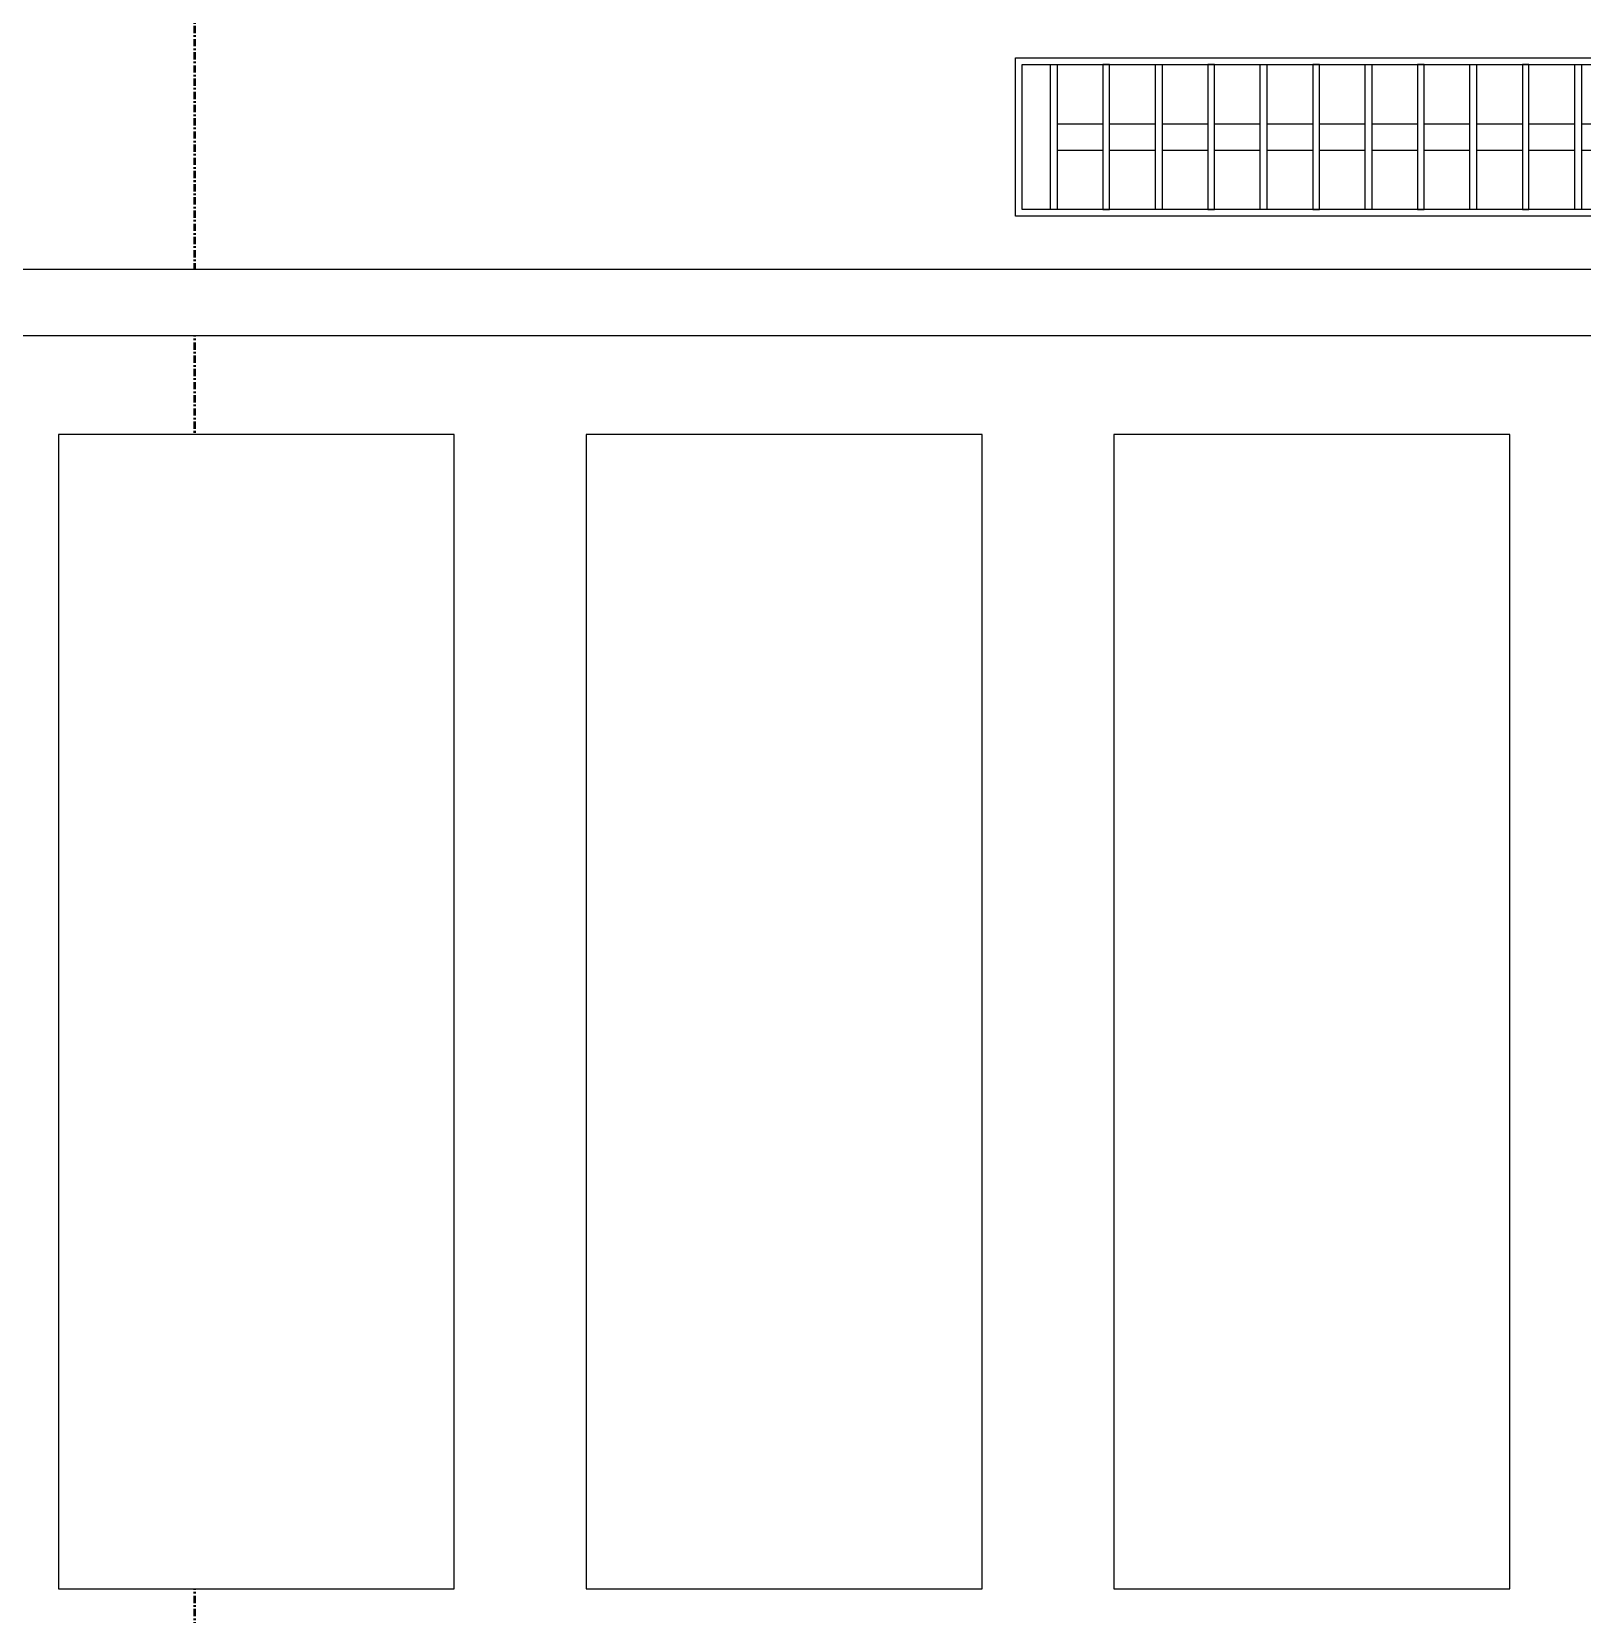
# Model space of a CAD drawing. Header units: millimetres. Extents: x -853432 to -773672, y -18171 to 22484.
# Drawn here: x -781453 to -780277, y -3691 to -2491 of the extents above; entities that cross this region are included whole.
import ezdxf
from ezdxf.xclip import XClip

# ---------------------------------------------------------------- set-up
doc = ezdxf.new("R2010")
doc.units = ezdxf.units.MM
doc.header["$XCLIPFRAME"] = 0
doc.linetypes.add('DPA_Grid _ Level 100', pattern=[10, 5.5, -1.6, 1.3, -1.6])
for name, color, linetype in [('000 - WIPEOUT', 250, 'Continuous'), ('001 - ASCESSORIES', 251, 'Continuous'), ('A04_TUBE SERIES', 2, 'Continuous'), ('A11_ALU.SOLID SHEET', 2, 'Continuous')]:
    doc.layers.add(name, color=color, linetype=linetype)
doc.layers.add('G-ANNO-SECL', color=3, linetype='Continuous', lineweight=9)

# ---------------------------------------------------------------- blocks, each defined once
blk = doc.blocks.new('*U1535')
at = {"color": 3}
for points in [[(-437.5, 17350), (437.5, 17350), (437.5, 17050), (-437.5, 17050)], [(-437.5, 16950), (437.5, 16950), (437.5, 16650), (-437.5, 16650)], [(-437.5, 16550), (437.5, 16550), (437.5, 16250), (-437.5, 16250)]]:
    blk.add_wipeout(points, dxfattribs=at).dxf.layer = '000 - WIPEOUT'
at = {"layer": 'A11_ALU.SOLID SHEET', "color": 0, "linetype": 'ByBlock'}
for points in [[(-437.5, 17050), (437.5, 17050), (437.5, 17350), (-437.5, 17350)], [(-437.5, 16650), (437.5, 16650), (437.5, 16950), (-437.5, 16950)], [(-437.5, 16250), (437.5, 16250), (437.5, 16550), (-437.5, 16550)]]:
    blk.add_lwpolyline(points, close=True, dxfattribs=at)
blk = doc.blocks.new('*U1697')
at = {"layer": 'A11_ALU.SOLID SHEET', "color": 0, "linetype": 'ByBlock', "rotation": 90}
blk.add_blockref('*U1535', (-19400, -6813), dxfattribs=at)
blk = doc.blocks.new('*U1137')
blk.add_attdef('EXTR.OVL-LENGTH_', (-25, -59.1), '', height=5)
blk.add_wipeout([(-25, 25), (25, -25), (25, 6623.5), (-25, 6573.5)]).dxf.layer = '000 - WIPEOUT'
at = {"layer": 'A04_TUBE SERIES', "color": 0}
blk.add_lwpolyline([(-25, 25), (25, -25), (25, 6623.5), (-25, 6573.5)], close=True, dxfattribs=at)
blk = doc.blocks.new('*U1351')
at = {"color": 1}
blk.add_wipeout([(625, -60), (-625, -60), (-625, 60), (625, 60)], dxfattribs=at).dxf.layer = '000 - WIPEOUT'
at = {"layer": '001 - ASCESSORIES', "color": 0}
blk.add_lwpolyline([(625, -60), (-625, -60), (-625, 60), (625, 60)], close=True, dxfattribs=at)
at = {"layer": '001 - ASCESSORIES'}
for points in [[(620, -55), (-620, -55), (-620, 55), (620, 55)], [(-593.5, -55), (-598.5, -55), (-598.5, 55), (-593.5, 55)], [(-558.8, -55), (-553.8, -55), (-553.8, 55), (-558.8, 55)], [(-514, -55), (-519, -55), (-519, 55), (-514, 55)], [(-479.3, -55), (-474.3, -55), (-474.3, 55), (-479.3, 55)], [(-434.6, -55), (-439.6, -55), (-439.6, 55), (-434.6, 55)], [(-399.8, -55), (-394.8, -55), (-394.8, 55), (-399.8, 55)], [(-355.1, -55), (-360.1, -55), (-360.1, 55), (-355.1, 55)], [(-320.4, -55), (-315.4, -55), (-315.4, 55), (-320.4, 55)], [(-275.6, -55), (-280.6, -55), (-280.6, 55), (-275.6, 55)], [(-240.9, -55), (-235.9, -55), (-235.9, 55), (-240.9, 55)], [(-196.2, -55), (-201.2, -55), (-201.2, 55), (-196.2, 55)]]:
    blk.add_lwpolyline(points, close=True, dxfattribs=at)
for points in [[(-593.5, 10), (-558.8, 10)], [(-553.8, 10), (-519, 10)], [(-514, 10), (-479.3, 10)], [(-474.3, 10), (-439.6, 10)], [(-434.6, 10), (-399.8, 10)], [(-394.8, 10), (-360.1, 10)], [(-355.1, 10), (-320.4, 10)], [(-315.4, 10), (-280.6, 10)], [(-275.6, 10), (-240.9, 10)], [(-235.9, 10), (-201.2, 10)], [(-196.2, 10), (-161.4, 10)], [(-593.5, -10), (-558.8, -10)], [(-553.8, -10), (-519, -10)], [(-514, -10), (-479.3, -10)], [(-474.3, -10), (-439.6, -10)], [(-434.6, -10), (-399.8, -10)], [(-394.8, -10), (-360.1, -10)], [(-355.1, -10), (-320.4, -10)], [(-315.4, -10), (-280.6, -10)], [(-275.6, -10), (-240.9, -10)], [(-235.9, -10), (-201.2, -10)], [(-196.2, -10), (-161.4, -10)]]:
    blk.add_lwpolyline(points, dxfattribs=at)
blk = doc.blocks.new('*U1696')
blk.add_blockref('*U1351', (-35399.5, -6150))
at = {"layer": 'A11_ALU.SOLID SHEET', "linetype": 'ByBlock', "rotation": 270}
blk.add_blockref('*U1137', (-39875, -6275.5), dxfattribs=at)

msp = doc.modelspace()

# ---------------------------------------------------------------- linework, layer by layer
at = {"layer": 'G-ANNO-SECL', "linetype": 'DPA_Grid _ Level 100', "lineweight": 50}
msp.add_line((-781329.4, 20673.2), (-781329.4, -17971.4), dxfattribs=at)

# ---------------------------------------------------------------- next in the draw order: block references
at = {"layer": 'A11_ALU.SOLID SHEET'}
ref = msp.add_blockref('*U1697', (-744682.4, 3579), dxfattribs=at)
XClip(ref).set_block_clipping_path([(-104690.1238047112, -9620.0029952966), (-34092.6543255156, 14392.9971737705)])

# ---------------------------------------------------------------- next in the draw order: block references
ref = msp.add_blockref('*U1696', (-744682.4, 3579))
XClip(ref).set_block_clipping_path([(-104690.1238047112, -9620.0029952966), (-34092.6543255156, 14392.9971737705)])

doc.saveas('drawing.dxf')
